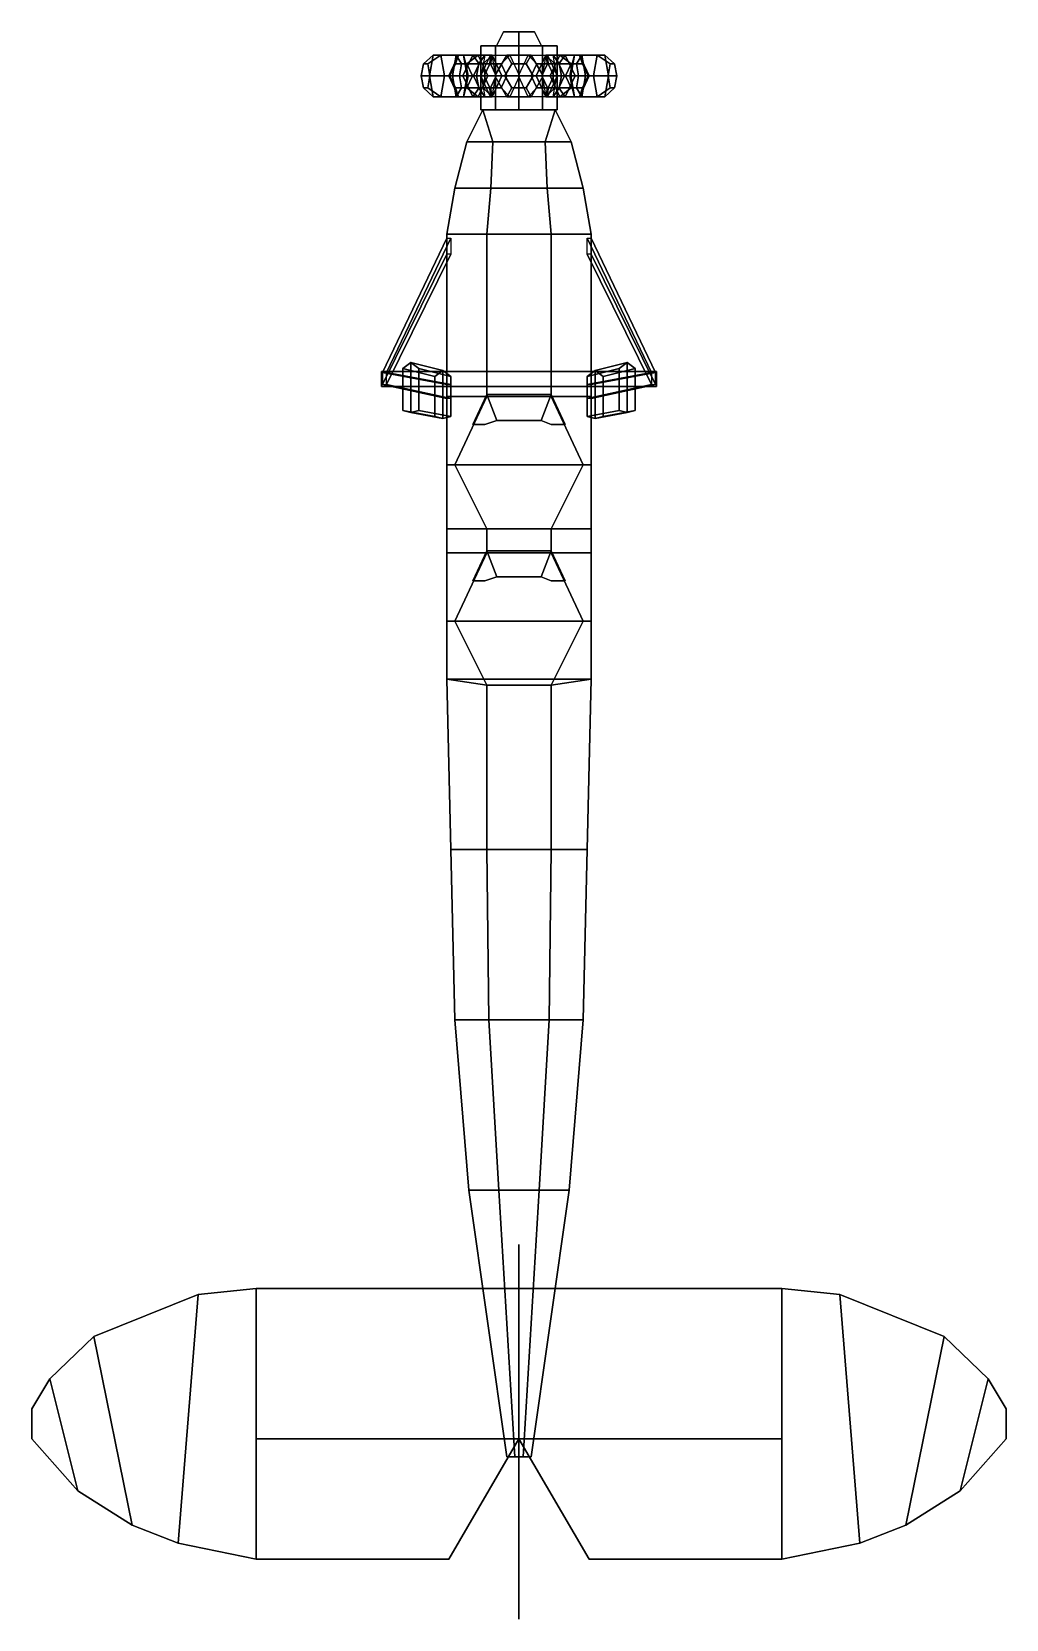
# Model space of a CAD drawing. Extents: x -2.43 to 2.43, y -4.16 to 3.76.
import ezdxf

# ---------------------------------------------------------------- set-up
doc = ezdxf.new("R2010")
doc.units = 0
doc.layers.get('0').update_dxf_attribs({"linetype": 'CONTINUOUS'})
doc.layers.add('ENGINE', color=3, linetype='CONTINUOUS')
doc.layers.add('UPPER_HULL', color=4, linetype='CONTINUOUS')

msp = doc.modelspace()

# ---------------------------------------------------------------- linework, layer by layer
for points in [[(-0.26, 3.21, -0.41), (-0.18, 3.37, -0.24), (0.18, 3.37, -0.24), (0.26, 3.21, -0.41)], [(-0.26, 3.21, 0.26), (-0.18, 3.37, 0.23), (-0.18, 3.37, -0.24), (-0.26, 3.21, -0.41)], [(0.18, 3.37, 0.23), (-0.18, 3.37, 0.23), (-0.13, 3.21, 0.37), (0.13, 3.21, 0.37)], [(0.18, 3.37, -0.24), (-0.18, 3.37, -0.24), (-0.18, 3.37, 0.23), (0.18, 3.37, 0.23)], [(0.18, 3.37, 0.23), (-0.18, 3.37, 0.23), (-0.13, 3.21, 0.37), (0.13, 3.21, 0.37)], [(0.26, 3.21, -0.41), (0.18, 3.37, -0.24), (0.18, 3.37, 0.23), (0.26, 3.21, 0.26)], [(-0.32, 2.98, -0.51), (-0.26, 3.21, -0.41), (0.26, 3.21, -0.41), (0.32, 2.98, -0.51)], [(-0.32, 2.98, 0.26), (-0.26, 3.21, 0.26), (-0.26, 3.21, -0.41), (-0.32, 2.98, -0.51)], [(0.32, 2.98, -0.51), (0.26, 3.21, -0.41), (0.26, 3.21, 0.26), (0.32, 2.98, 0.26)], [(-0.36, 2.75, -0.59), (-0.32, 2.98, -0.51), (0.32, 2.98, -0.51), (0.36, 2.75, -0.59)], [(-0.36, 2.75, 0.26), (-0.32, 2.98, 0.26), (-0.32, 2.98, -0.51), (-0.36, 2.75, -0.59)], [(0.36, 2.75, -0.59), (0.32, 2.98, -0.51), (0.32, 2.98, 0.26), (0.36, 2.75, 0.26)], [(-0.68, 2.06, -1.3), (-0.68, 2, -1.3), (-0.36, 2.65, -0.59), (-0.36, 2.73, -0.59)], [(-0.34, 2.73, -0.59), (-0.66, 2.06, -1.3), (-0.68, 2.06, -1.3), (-0.36, 2.73, -0.59)], [(-0.34, 2.65, -0.59), (-0.66, 2, -1.3), (-0.66, 2.06, -1.3), (-0.34, 2.73, -0.59)], [(-0.36, 0.53, -0.59), (-0.36, 2.75, -0.59), (0.36, 2.75, -0.59), (0.36, 0.53, -0.59)], [(-0.36, 0.53, 0.26), (-0.36, 2.75, 0.26), (-0.36, 2.75, -0.59), (-0.36, 0.53, -0.59)], [(0.36, 2.73, -0.59), (0.68, 2.06, -1.3), (0.66, 2.06, -1.3), (0.34, 2.73, -0.59)], [(0.66, 2.06, -1.3), (0.66, 2, -1.3), (0.34, 2.65, -0.59), (0.34, 2.73, -0.59)], [(0.36, 0.53, -0.59), (0.36, 2.75, -0.59), (0.36, 2.75, 0.26), (0.36, 0.53, 0.26)], [(0.36, 2.65, -0.59), (0.68, 2, -1.3), (0.68, 2.06, -1.3), (0.36, 2.73, -0.59)], [(-0.36, 2.65, -0.59), (-0.68, 2, -1.3), (-0.66, 2, -1.3), (-0.34, 2.65, -0.59)], [(0.34, 2.65, -0.59), (0.66, 2, -1.3), (0.68, 2, -1.3), (0.36, 2.65, -0.59)], [(0.685, 1.99, -1.3), (0.685, 2.065, -1.2567), (-0.685, 2.065, -1.2567), (-0.685, 1.99, -1.3)], [(0.685, 2.065, -1.2567), (0.685, 2.065, -1.3433), (-0.685, 2.065, -1.3433), (-0.685, 2.065, -1.2567)], [(0.685, 2.065, -1.3433), (0.685, 1.99, -1.3), (-0.685, 1.99, -1.3), (-0.685, 2.065, -1.3433)], [(-0.68, 2.06, -1.3), (-0.68, 2, -1.3), (-0.36, 1.93, -0.59), (-0.36, 2, -0.59)], [(-0.34, 2, -0.59), (-0.66, 2.06, -1.3), (-0.68, 2.06, -1.3), (-0.36, 2, -0.59)], [(-0.34, 1.93, -0.59), (-0.66, 2, -1.3), (-0.66, 2.06, -1.3), (-0.34, 2, -0.59)], [(-0.54, 2.11, -1.02), (-0.54, 1.86, -1.02), (-0.58, 1.87, -1.01), (-0.58, 2.08, -1.01)], [(-0.38, 2.07, -0.65), (-0.54, 2.11, -1.02), (-0.58, 2.08, -1.01), (-0.42, 2.04, -0.64)], [(-0.58, 2.08, -1.01), (-0.58, 1.87, -1.01), (-0.42, 1.84, -0.64), (-0.42, 2.04, -0.64)], [(-0.5, 2.08, -1.03), (-0.5, 1.87, -1.03), (-0.54, 1.86, -1.02), (-0.54, 2.11, -1.02)], [(-0.34, 2.04, -0.66), (-0.5, 2.08, -1.03), (-0.54, 2.11, -1.02), (-0.38, 2.07, -0.65)], [(-0.34, 1.84, -0.66), (-0.5, 1.87, -1.03), (-0.5, 2.08, -1.03), (-0.34, 2.04, -0.66)], [(-0.42, 2.04, -0.64), (-0.42, 1.84, -0.64), (-0.38, 1.83, -0.65), (-0.38, 2.07, -0.65)], [(-0.38, 2.07, -0.65), (-0.38, 1.83, -0.65), (-0.34, 1.84, -0.66), (-0.34, 2.04, -0.66)], [(0.38, 2.07, -0.65), (0.54, 2.11, -1.02), (0.5, 2.08, -1.03), (0.34, 2.04, -0.66)], [(0.5, 2.08, -1.03), (0.5, 1.87, -1.03), (0.34, 1.84, -0.66), (0.34, 2.04, -0.66)], [(0.34, 2.04, -0.66), (0.34, 1.84, -0.66), (0.38, 1.83, -0.65), (0.38, 2.07, -0.65)], [(0.66, 2.06, -1.3), (0.66, 2, -1.3), (0.34, 1.93, -0.59), (0.34, 2, -0.59)], [(0.36, 2, -0.59), (0.68, 2.06, -1.3), (0.66, 2.06, -1.3), (0.34, 2, -0.59)], [(0.36, 1.93, -0.59), (0.68, 2, -1.3), (0.68, 2.06, -1.3), (0.36, 2, -0.59)], [(0.42, 2.04, -0.64), (0.58, 2.08, -1.01), (0.54, 2.11, -1.02), (0.38, 2.07, -0.65)], [(0.38, 2.07, -0.65), (0.38, 1.83, -0.65), (0.42, 1.84, -0.64), (0.42, 2.04, -0.64)], [(0.42, 1.84, -0.64), (0.58, 1.87, -1.01), (0.58, 2.08, -1.01), (0.42, 2.04, -0.64)], [(0.54, 2.11, -1.02), (0.54, 1.86, -1.02), (0.5, 1.87, -1.03), (0.5, 2.08, -1.03)], [(0.58, 2.08, -1.01), (0.58, 1.87, -1.01), (0.54, 1.86, -1.02), (0.54, 2.11, -1.02)], [(-0.36, 1.93, -0.59), (-0.68, 2, -1.3), (-0.66, 2, -1.3), (-0.34, 1.93, -0.59)], [(0.34, 1.93, -0.59), (0.66, 2, -1.3), (0.68, 2, -1.3), (0.36, 1.93, -0.59)], [(-0.11, 1.82, 0.78), (-0.17, 1.8, 0.78), (-0.23, 1.8, 0.45), (-0.16, 1.95, 0.57)], [(-0.16, 1.95, 0.57), (-0.23, 1.8, 0.45), (-0.17, 1.8, 0.78), (-0.11, 1.82, 0.78)], [(0.11, 1.82, 0.78), (-0.11, 1.82, 0.78), (-0.16, 1.95, 0.57), (0.16, 1.95, 0.57)], [(0.16, 1.95, 0.57), (-0.16, 1.95, 0.57), (-0.11, 1.82, 0.78), (0.11, 1.82, 0.78)], [(0.16, 1.8, 0.78), (0.11, 1.82, 0.78), (0.16, 1.95, 0.57), (0.23, 1.8, 0.45)], [(0.23, 1.8, 0.45), (0.16, 1.95, 0.57), (0.11, 1.82, 0.78), (0.16, 1.8, 0.78)], [(-0.42, 1.84, -0.64), (-0.58, 1.87, -1.01), (-0.54, 1.86, -1.02), (-0.38, 1.83, -0.65)], [(-0.38, 1.83, -0.65), (-0.54, 1.86, -1.02), (-0.5, 1.87, -1.03), (-0.34, 1.84, -0.66)], [(0.34, 1.84, -0.66), (0.5, 1.87, -1.03), (0.54, 1.86, -1.02), (0.38, 1.83, -0.65)], [(0.38, 1.83, -0.65), (0.54, 1.86, -1.02), (0.58, 1.87, -1.01), (0.42, 1.84, -0.64)], [(-0.16, 1.17, 0.57), (-0.23, 1.02, 0.45), (-0.17, 1.02, 0.78), (-0.11, 1.04, 0.78)], [(-0.11, 1.04, 0.78), (-0.17, 1.02, 0.78), (-0.23, 1.02, 0.45), (-0.16, 1.17, 0.57)], [(0.11, 1.04, 0.78), (-0.11, 1.04, 0.78), (-0.16, 1.17, 0.57), (0.16, 1.17, 0.57)], [(0.16, 1.17, 0.57), (-0.16, 1.17, 0.57), (-0.11, 1.04, 0.78), (0.11, 1.04, 0.78)], [(0.23, 1.02, 0.45), (0.16, 1.17, 0.57), (0.11, 1.04, 0.78), (0.16, 1.02, 0.78)], [(0.16, 1.02, 0.78), (0.11, 1.04, 0.78), (0.16, 1.17, 0.57), (0.23, 1.02, 0.45)], [(-0.34, -0.32, -0.51), (-0.36, 0.53, -0.59), (0.36, 0.53, -0.59), (0.34, -0.32, -0.51)], [(-0.34, -0.32, 0.28), (-0.36, 0.53, 0.26), (-0.36, 0.53, -0.59), (-0.34, -0.32, -0.51)], [(0.34, -0.32, -0.51), (0.36, 0.53, -0.59), (0.36, 0.53, 0.26), (0.34, -0.32, 0.28)], [(-0.32, -1.17, -0.4), (-0.34, -0.32, -0.51), (0.34, -0.32, -0.51), (0.32, -1.17, -0.4)], [(-0.32, -1.17, 0.33), (-0.34, -0.32, 0.28), (-0.34, -0.32, -0.51), (-0.32, -1.17, -0.4)], [(0.32, -1.17, -0.4), (0.34, -0.32, -0.51), (0.34, -0.32, 0.28), (0.32, -1.17, 0.33)], [(-0.25, -2.02, -0.28), (-0.32, -1.17, -0.4), (0.32, -1.17, -0.4), (0.25, -2.02, -0.28)], [(-0.25, -2.02, 0.35), (-0.32, -1.17, 0.33), (-0.32, -1.17, -0.4), (-0.25, -2.02, -0.28)], [(0.25, -2.02, -0.28), (0.32, -1.17, -0.4), (0.32, -1.17, 0.33), (0.25, -2.02, 0.35)], [(-0.06, -3.35, -0.1), (-0.25, -2.02, -0.28), (0.25, -2.02, -0.28), (0.06, -3.35, -0.1)], [(-0.06, -3.35, 0.34), (-0.25, -2.02, 0.35), (-0.25, -2.02, -0.28), (-0.06, -3.35, -0.1)], [(0.06, -3.35, -0.1), (0.25, -2.02, -0.28), (0.25, -2.02, 0.35), (0.06, -3.35, 0.34)], [(0, -3.37, 0.34), (0, -2.29, 0.35), (0, -3, 1.13), (0, -3.37, 1.13)], [(0, -3.37, 1.13), (0, -3, 1.13), (0, -2.29, 0.35), (0, -3.37, 0.34)], [(-1.31, -2.51, 0.42), (-1.6, -2.54, 0.42), (-1.7, -3.78, 0.42), (-1.31, -3.86, 0.42)], [(-1.31, -3.86, 0.42), (-1.7, -3.78, 0.42), (-1.6, -2.54, 0.42), (-1.31, -2.51, 0.42)], [(-1.31, -2.51, 0.42), (-1.31, -3.26, 0.42), (0, -3.26, 0.42), (0, -2.51, 0.42)], [(0, -2.51, 0.42), (0, -3.26, 0.42), (-1.31, -3.26, 0.42), (-1.31, -2.51, 0.42)], [(1.31, -2.51, 0.42), (1.31, -3.26, 0.42), (0, -3.26, 0.42), (0, -2.51, 0.42)], [(0, -2.51, 0.42), (0, -3.26, 0.42), (1.31, -3.26, 0.42), (1.31, -2.51, 0.42)], [(1.31, -2.51, 0.42), (1.6, -2.54, 0.42), (1.7, -3.78, 0.42), (1.31, -3.86, 0.42)], [(1.31, -3.86, 0.42), (1.7, -3.78, 0.42), (1.6, -2.54, 0.42), (1.31, -2.51, 0.42)], [(-1.7, -3.78, 0.42), (-1.93, -3.69, 0.42), (-2.12, -2.75, 0.42), (-1.6, -2.54, 0.42)], [(-1.6, -2.54, 0.42), (-2.12, -2.75, 0.42), (-1.93, -3.69, 0.42), (-1.7, -3.78, 0.42)], [(0, -2.76, -0.18), (0, -2.59, -0.2), (0, -2.72, -0.4), (0, -2.75, -0.3)], [(0, -2.75, -0.3), (0, -2.72, -0.4), (0, -2.59, -0.2), (0, -2.76, -0.18)], [(1.7, -3.78, 0.42), (1.93, -3.69, 0.42), (2.12, -2.75, 0.42), (1.6, -2.54, 0.42)], [(1.6, -2.54, 0.42), (2.12, -2.75, 0.42), (1.93, -3.69, 0.42), (1.7, -3.78, 0.42)], [(-2.12, -2.75, 0.42), (-2.34, -2.96, 0.42), (-2.2, -3.52, 0.42), (-1.93, -3.69, 0.42)], [(-1.93, -3.69, 0.42), (-2.2, -3.52, 0.42), (-2.34, -2.96, 0.42), (-2.12, -2.75, 0.42)], [(0, -2.83, -0.36), (0, -2.81, -0.47), (0, -2.72, -0.4), (0, -2.75, -0.3)], [(0, -2.75, -0.3), (0, -2.72, -0.4), (0, -2.81, -0.47), (0, -2.83, -0.36)], [(2.12, -2.75, 0.42), (2.34, -2.96, 0.42), (2.2, -3.52, 0.42), (1.93, -3.69, 0.42)], [(1.93, -3.69, 0.42), (2.2, -3.52, 0.42), (2.34, -2.96, 0.42), (2.12, -2.75, 0.42)], [(0, -2.83, -0.36), (0, -2.81, -0.47), (0, -2.9, -0.47), (0, -2.92, -0.4)], [(0, -2.92, -0.4), (0, -2.9, -0.47), (0, -2.81, -0.47), (0, -2.83, -0.36)], [(-2.2, -3.52, 0.42), (-2.43, -3.26, 0.42), (-2.43, -3.11, 0.42), (-2.34, -2.96, 0.42)], [(-2.34, -2.96, 0.42), (-2.43, -3.11, 0.42), (-2.43, -3.26, 0.42), (-2.2, -3.52, 0.42)], [(0, -3.3, 1.8), (0, -3.1, 1.51), (0, -3, 1.13), (0, -3.3, 1.13)], [(0, -3.3, 1.13), (0, -3, 1.13), (0, -3.1, 1.51), (0, -3.3, 1.8)], [(2.2, -3.52, 0.42), (2.43, -3.26, 0.42), (2.43, -3.11, 0.42), (2.34, -2.96, 0.42)], [(2.34, -2.96, 0.42), (2.43, -3.11, 0.42), (2.43, -3.26, 0.42), (2.2, -3.52, 0.42)], [(-1.31, -3.26, 0.42), (-1.31, -3.86, 0.42), (-0.35, -3.86, 0.42), (0, -3.26, 0.42)], [(0, -3.26, 0.42), (-0.35, -3.86, 0.42), (-1.31, -3.86, 0.42), (-1.31, -3.26, 0.42)], [(1.31, -3.26, 0.42), (1.31, -3.86, 0.42), (0.35, -3.86, 0.42), (0, -3.26, 0.42)], [(0, -3.26, 0.42), (0.35, -3.86, 0.42), (1.31, -3.86, 0.42), (1.31, -3.26, 0.42)], [(0, -3.37, 1.13), (0, -3.3, 1.13), (0, -3.3, 1.8), (0, -3.37, 1.86)], [(0, -3.37, 1.86), (0, -3.3, 1.8), (0, -3.3, 1.13), (0, -3.37, 1.13)], [(0.06, -3.35, 0.34), (-0.06, -3.35, 0.34), (-0.06, -3.35, -0.1), (0.06, -3.35, -0.1)], [(0, -3.51, 1.89), (0, -3.37, 1.86), (0, -3.37, -0.09), (0, -3.51, -0.07)], [(0, -3.51, -0.07), (0, -3.37, -0.09), (0, -3.37, 1.86), (0, -3.51, 1.89)], [(0, -3.68, -0.01), (0, -3.51, -0.07), (0, -3.51, 1.89), (0, -3.68, 1.87)], [(0, -3.68, 1.87), (0, -3.51, 1.89), (0, -3.51, -0.07), (0, -3.68, -0.01)], [(0, -3.85, 1.78), (0, -3.68, 1.87), (0, -3.68, -0.01), (0, -3.85, 0.1)], [(0, -3.85, 0.1), (0, -3.68, -0.01), (0, -3.68, 1.87), (0, -3.85, 1.78)], [(0, -4.02, 0.35), (0, -3.85, 0.1), (0, -3.85, 1.78), (0, -4.02, 1.59)], [(0, -4.02, 1.59), (0, -3.85, 1.78), (0, -3.85, 0.1), (0, -4.02, 0.35)], [(0, -4.12, 1.36), (0, -4.02, 1.59), (0, -4.02, 1.04), (0, -4.16, 1.04)], [(0, -4.16, 1.04), (0, -4.02, 1.04), (0, -4.02, 1.59), (0, -4.12, 1.36)], [(0, -4.16, 1.04), (0, -4.02, 1.04), (0, -4.02, 0.35), (0, -4.11, 0.62)], [(0, -4.11, 0.62), (0, -4.02, 0.35), (0, -4.02, 1.04), (0, -4.16, 1.04)]]:
    msp.add_3dface(points)
at = {"color": 1}
for points in [[(-0.13, 3.21, 0.37), (-0.18, 3.37, 0.23), (-0.18, 3.37, 0.23), (-0.26, 3.21, 0.26)], [(0.26, 3.21, 0.26), (0.18, 3.37, 0.23), (0.18, 3.37, 0.23), (0.13, 3.21, 0.37)], [(-0.14, 2.98, 0.49), (-0.13, 3.21, 0.37), (-0.26, 3.21, 0.26), (-0.32, 2.98, 0.26)], [(0.13, 3.21, 0.37), (-0.13, 3.21, 0.37), (-0.14, 2.98, 0.49), (0.14, 2.98, 0.49)], [(0.13, 3.21, 0.37), (-0.13, 3.21, 0.37), (-0.14, 2.98, 0.49), (0.14, 2.98, 0.49)], [(0.32, 2.98, 0.26), (0.26, 3.21, 0.26), (0.13, 3.21, 0.37), (0.14, 2.98, 0.49)], [(-0.16, 2.75, 0.53), (-0.14, 2.98, 0.49), (-0.32, 2.98, 0.26), (-0.36, 2.75, 0.26)], [(0.14, 2.98, 0.49), (-0.14, 2.98, 0.49), (-0.16, 2.75, 0.53), (0.16, 2.75, 0.53)], [(0.14, 2.98, 0.49), (-0.14, 2.98, 0.49), (-0.16, 2.75, 0.53), (0.16, 2.75, 0.53)], [(0.36, 2.75, 0.26), (0.32, 2.98, 0.26), (0.14, 2.98, 0.49), (0.16, 2.75, 0.53)]]:
    msp.add_3dface(points, dxfattribs=at)
at = {"layer": 'ENGINE'}
for points in [[(0, 3.69, -0.13), (-0.1126, 3.69, -0.065), (-0.0779, 3.76, -0.045), (0, 3.76, -0.09)], [(-0.1126, 3.69, -0.065), (-0.1126, 3.69, 0.065), (-0.0779, 3.76, 0.045), (-0.0779, 3.76, -0.045)], [(-0.1126, 3.69, 0.065), (0, 3.69, 0.13), (0, 3.76, 0.09), (-0.0779, 3.76, 0.045)], [(-0.0779, 3.76, 0.045), (0, 3.76, 0.09), (0.0779, 3.76, 0.045), (-0.0779, 3.76, -0.045)], [(-0.0779, 3.76, -0.045), (0.0779, 3.76, 0.045), (0.0779, 3.76, -0.045), (0, 3.76, -0.09)], [(0.1126, 3.69, -0.065), (0, 3.69, -0.13), (0, 3.76, -0.09), (0.0779, 3.76, -0.045)], [(0, 3.69, 0.13), (0.1126, 3.69, 0.065), (0.0779, 3.76, 0.045), (0, 3.76, 0.09)], [(0.1126, 3.69, 0.065), (0.1126, 3.69, -0.065), (0.0779, 3.76, -0.045), (0.0779, 3.76, 0.045)], [(-0.4275, 3.6439, 0.0758), (-0.446, 3.54, 0.0188), (-0.4876, 3.54, 0.0848), (-0.4768, 3.6006, 0.1181)], [(-0.3904, 3.6439, 0.1899), (-0.4275, 3.6439, 0.0758), (-0.4768, 3.6006, 0.1181), (-0.4552, 3.6006, 0.1847)], [(-0.3719, 3.54, 0.247), (-0.3904, 3.6439, 0.1899), (-0.4552, 3.6006, 0.1847), (-0.4444, 3.54, 0.218)], [(-0.3134, 3.6439, 0.0387), (-0.3319, 3.54, -0.0183), (-0.446, 3.54, 0.0188), (-0.4275, 3.6439, 0.0758)], [(-0.2763, 3.6439, 0.1529), (-0.3134, 3.6439, 0.0387), (-0.4275, 3.6439, 0.0758), (-0.3904, 3.6439, 0.1899)], [(-0.2577, 3.54, 0.2099), (-0.2763, 3.6439, 0.1529), (-0.3904, 3.6439, 0.1899), (-0.3719, 3.54, 0.247)], [(-0.3498, 3.54, -0.2773), (-0.3013, 3.6439, -0.3126), (-0.3163, 3.6006, -0.3758), (-0.3446, 3.54, -0.3553)], [(-0.2793, 3.54, -0.1803), (-0.2308, 3.6439, -0.2155), (-0.3013, 3.6439, -0.3126), (-0.3498, 3.54, -0.2773)], [(-0.3319, 3.54, -0.0183), (-0.3134, 3.6439, 0.0387), (-0.2866, 3.6006, 0.0563), (-0.2974, 3.54, 0.023)], [(-0.3013, 3.6439, -0.3126), (-0.2042, 3.6439, -0.3831), (-0.2597, 3.6006, -0.417), (-0.3163, 3.6006, -0.3758)], [(-0.3134, 3.6439, 0.0387), (-0.2763, 3.6439, 0.1529), (-0.265, 3.6006, 0.1229), (-0.2866, 3.6006, 0.0563)], [(-0.2308, 3.6439, -0.2155), (-0.1337, 3.6439, -0.2861), (-0.2042, 3.6439, -0.3831), (-0.3013, 3.6439, -0.3126)], [(-0.2308, 3.6439, -0.2155), (-0.2793, 3.54, -0.1803), (-0.2271, 3.54, -0.1935), (-0.1988, 3.6006, -0.214)], [(-0.2763, 3.6439, 0.1529), (-0.2577, 3.54, 0.2099), (-0.2542, 3.54, 0.1562), (-0.265, 3.6006, 0.1229)], [(-0.2042, 3.6439, -0.3831), (-0.1557, 3.54, -0.4184), (-0.2314, 3.54, -0.4376), (-0.2597, 3.6006, -0.417)], [(-0.1337, 3.6439, -0.2861), (-0.2308, 3.6439, -0.2155), (-0.1988, 3.6006, -0.214), (-0.1421, 3.6006, -0.2552)], [(-0.1707, 3.6439, -0.0076), (-0.1893, 3.54, -0.0647), (-0.2118, 3.54, -0.0048), (-0.201, 3.6006, 0.0285)], [(-0.1337, 3.6439, -0.2861), (-0.0851, 3.54, -0.3213), (-0.1557, 3.54, -0.4184), (-0.2042, 3.6439, -0.3831)], [(-0.1336, 3.6439, 0.1065), (-0.1707, 3.6439, -0.0076), (-0.201, 3.6006, 0.0285), (-0.1794, 3.6006, 0.0951)], [(-0.1911, 3.54, -0.0589), (-0.1426, 3.6439, -0.0942), (-0.1459, 3.6006, -0.1412), (-0.1742, 3.54, -0.1207)], [(-0.1176, 3.69, 0.1618), (-0.1902, 3.69, -0.0618), (-0.1902, 3.37, -0.0618), (-0.1176, 3.37, 0.1618)], [(-0.1902, 3.69, -0.0618), (0, 3.69, -0.2), (0, 3.37, -0.2), (-0.1902, 3.37, -0.0618)], [(0.1176, 3.69, 0.1618), (-0.1176, 3.69, 0.1618), (-0.1902, 3.69, -0.0618), (0.1902, 3.69, -0.0618)], [(0.1902, 3.69, -0.0618), (-0.1902, 3.69, -0.0618), (0, 3.69, -0.2)], [(-0.1151, 3.54, 0.1636), (-0.1336, 3.6439, 0.1065), (-0.1794, 3.6006, 0.0951), (-0.1686, 3.54, 0.1284)], [(-0.1426, 3.6439, -0.0942), (-0.0455, 3.6439, -0.1647), (-0.0892, 3.6006, -0.1824), (-0.1459, 3.6006, -0.1412)], [(-0.0851, 3.54, -0.3213), (-0.1337, 3.6439, -0.2861), (-0.1421, 3.6006, -0.2552), (-0.1138, 3.54, -0.2758)], [(-0.06, 3.6439, 0.16), (-0.12, 3.54, 0.16), (-0.07, 3.54, 0.2), (-0.035, 3.6006, 0.2)], [(-0.12, 3.54, 0.31), (-0.06, 3.6439, 0.31), (-0.035, 3.6006, 0.29), (-0.07, 3.54, 0.29)], [(-0.06, 3.6439, 0.31), (-0.12, 3.54, 0.31), (-0.12, 3.54, 0.43), (-0.06, 3.6439, 0.43)], [(-0.06, 3.6439, 0.43), (-0.12, 3.54, 0.43), (-0.07, 3.54, 0.49), (-0.035, 3.6006, 0.49)], [(0.1176, 3.69, 0.1618), (-0.1176, 3.69, 0.1618), (-0.1176, 3.37, 0.1618), (0.1176, 3.37, 0.1618)], [(-0.0455, 3.6439, -0.1647), (0.003, 3.54, -0.2), (-0.0609, 3.54, -0.2029), (-0.0892, 3.6006, -0.1824)], [(0.06, 3.6439, 0.16), (-0.06, 3.6439, 0.16), (-0.035, 3.6006, 0.2), (0.035, 3.6006, 0.2)], [(-0.06, 3.6439, 0.31), (0.06, 3.6439, 0.31), (0.035, 3.6006, 0.29), (-0.035, 3.6006, 0.29)], [(0.06, 3.6439, 0.31), (-0.06, 3.6439, 0.31), (-0.06, 3.6439, 0.43), (0.06, 3.6439, 0.43)], [(0.06, 3.6439, 0.43), (-0.06, 3.6439, 0.43), (-0.035, 3.6006, 0.49), (0.035, 3.6006, 0.49)], [(-0.003, 3.54, -0.2), (0.0455, 3.6439, -0.1647), (0.0892, 3.6006, -0.1824), (0.0609, 3.54, -0.2029)], [(0, 3.69, -0.2), (0.1902, 3.69, -0.0618), (0.1902, 3.37, -0.0618), (0, 3.37, -0.2)], [(0.12, 3.54, 0.16), (0.06, 3.6439, 0.16), (0.035, 3.6006, 0.2), (0.07, 3.54, 0.2)], [(0.06, 3.6439, 0.31), (0.12, 3.54, 0.31), (0.07, 3.54, 0.29), (0.035, 3.6006, 0.29)], [(0.12, 3.54, 0.43), (0.06, 3.6439, 0.43), (0.035, 3.6006, 0.49), (0.07, 3.54, 0.49)], [(0.0455, 3.6439, -0.1647), (0.1426, 3.6439, -0.0942), (0.1459, 3.6006, -0.1412), (0.0892, 3.6006, -0.1824)], [(0.12, 3.54, 0.31), (0.06, 3.6439, 0.31), (0.06, 3.6439, 0.43), (0.12, 3.54, 0.43)], [(0.0851, 3.54, -0.3213), (0.1337, 3.6439, -0.2861), (0.2042, 3.6439, -0.3831), (0.1557, 3.54, -0.4184)], [(0.1337, 3.6439, -0.2861), (0.0851, 3.54, -0.3213), (0.1138, 3.54, -0.2758), (0.1421, 3.6006, -0.2552)], [(0.1336, 3.6439, 0.1065), (0.1151, 3.54, 0.1636), (0.1686, 3.54, 0.1284), (0.1794, 3.6006, 0.0951)], [(0.1902, 3.69, -0.0618), (0.1176, 3.69, 0.1618), (0.1176, 3.37, 0.1618), (0.1902, 3.37, -0.0618)], [(0.1707, 3.6439, -0.0076), (0.1336, 3.6439, 0.1065), (0.1794, 3.6006, 0.0951), (0.201, 3.6006, 0.0285)], [(0.1337, 3.6439, -0.2861), (0.2308, 3.6439, -0.2155), (0.3013, 3.6439, -0.3126), (0.2042, 3.6439, -0.3831)], [(0.2308, 3.6439, -0.2155), (0.1337, 3.6439, -0.2861), (0.1421, 3.6006, -0.2552), (0.1988, 3.6006, -0.214)], [(0.1426, 3.6439, -0.0942), (0.1911, 3.54, -0.0589), (0.1742, 3.54, -0.1207), (0.1459, 3.6006, -0.1412)], [(0.1557, 3.54, -0.4184), (0.2042, 3.6439, -0.3831), (0.2597, 3.6006, -0.417), (0.2314, 3.54, -0.4376)], [(0.1893, 3.54, -0.0647), (0.1707, 3.6439, -0.0076), (0.201, 3.6006, 0.0285), (0.2118, 3.54, -0.0048)], [(0.2793, 3.54, -0.1803), (0.2308, 3.6439, -0.2155), (0.1988, 3.6006, -0.214), (0.2271, 3.54, -0.1935)], [(0.2042, 3.6439, -0.3831), (0.3013, 3.6439, -0.3126), (0.3163, 3.6006, -0.3758), (0.2597, 3.6006, -0.417)], [(0.2308, 3.6439, -0.2155), (0.2793, 3.54, -0.1803), (0.3498, 3.54, -0.2773), (0.3013, 3.6439, -0.3126)], [(0.2577, 3.54, 0.2099), (0.2763, 3.6439, 0.1529), (0.265, 3.6006, 0.1229), (0.2542, 3.54, 0.1562)], [(0.2763, 3.6439, 0.1529), (0.2577, 3.54, 0.2099), (0.3719, 3.54, 0.247), (0.3904, 3.6439, 0.1899)], [(0.2763, 3.6439, 0.1529), (0.3134, 3.6439, 0.0387), (0.2866, 3.6006, 0.0563), (0.265, 3.6006, 0.1229)], [(0.3134, 3.6439, 0.0387), (0.2763, 3.6439, 0.1529), (0.3904, 3.6439, 0.1899), (0.4275, 3.6439, 0.0758)], [(0.3134, 3.6439, 0.0387), (0.3319, 3.54, -0.0183), (0.2974, 3.54, 0.023), (0.2866, 3.6006, 0.0563)], [(0.3013, 3.6439, -0.3126), (0.3498, 3.54, -0.2773), (0.3446, 3.54, -0.3553), (0.3163, 3.6006, -0.3758)], [(0.3319, 3.54, -0.0183), (0.3134, 3.6439, 0.0387), (0.4275, 3.6439, 0.0758), (0.446, 3.54, 0.0188)], [(0.3904, 3.6439, 0.1899), (0.3719, 3.54, 0.247), (0.4444, 3.54, 0.218), (0.4552, 3.6006, 0.1847)], [(0.4275, 3.6439, 0.0758), (0.3904, 3.6439, 0.1899), (0.4552, 3.6006, 0.1847), (0.4768, 3.6006, 0.1181)], [(0.446, 3.54, 0.0188), (0.4275, 3.6439, 0.0758), (0.4768, 3.6006, 0.1181), (0.4876, 3.54, 0.0848)], [(-0.4552, 3.6006, 0.1847), (-0.4768, 3.6006, 0.1181), (-0.4876, 3.54, 0.0848), (-0.4444, 3.54, 0.218)], [(-0.3163, 3.6006, -0.3758), (-0.2597, 3.6006, -0.417), (-0.2314, 3.54, -0.4376), (-0.3446, 3.54, -0.3553)], [(-0.201, 3.6006, 0.0285), (-0.2118, 3.54, -0.0048), (-0.2974, 3.54, 0.023), (-0.2866, 3.6006, 0.0563)], [(-0.1794, 3.6006, 0.0951), (-0.201, 3.6006, 0.0285), (-0.2866, 3.6006, 0.0563), (-0.265, 3.6006, 0.1229)], [(-0.1686, 3.54, 0.1284), (-0.1794, 3.6006, 0.0951), (-0.265, 3.6006, 0.1229), (-0.2542, 3.54, 0.1562)], [(-0.1742, 3.54, -0.1207), (-0.1459, 3.6006, -0.1412), (-0.1988, 3.6006, -0.214), (-0.2271, 3.54, -0.1935)], [(-0.1459, 3.6006, -0.1412), (-0.0892, 3.6006, -0.1824), (-0.1421, 3.6006, -0.2552), (-0.1988, 3.6006, -0.214)], [(-0.0892, 3.6006, -0.1824), (-0.0609, 3.54, -0.2029), (-0.1138, 3.54, -0.2758), (-0.1421, 3.6006, -0.2552)], [(-0.035, 3.6006, 0.2), (-0.07, 3.54, 0.2), (-0.07, 3.54, 0.29), (-0.035, 3.6006, 0.29)], [(0.035, 3.6006, 0.49), (-0.035, 3.6006, 0.49), (-0.07, 3.54, 0.49), (0.07, 3.54, 0.49)], [(0.035, 3.6006, 0.2), (-0.035, 3.6006, 0.2), (-0.035, 3.6006, 0.29), (0.035, 3.6006, 0.29)], [(0.07, 3.54, 0.2), (0.035, 3.6006, 0.2), (0.035, 3.6006, 0.29), (0.07, 3.54, 0.29)], [(0.0609, 3.54, -0.2029), (0.0892, 3.6006, -0.1824), (0.1421, 3.6006, -0.2552), (0.1138, 3.54, -0.2758)], [(0.0892, 3.6006, -0.1824), (0.1459, 3.6006, -0.1412), (0.1988, 3.6006, -0.214), (0.1421, 3.6006, -0.2552)], [(0.1459, 3.6006, -0.1412), (0.1742, 3.54, -0.1207), (0.2271, 3.54, -0.1935), (0.1988, 3.6006, -0.214)], [(0.1794, 3.6006, 0.0951), (0.1686, 3.54, 0.1284), (0.2542, 3.54, 0.1562), (0.265, 3.6006, 0.1229)], [(0.201, 3.6006, 0.0285), (0.1794, 3.6006, 0.0951), (0.265, 3.6006, 0.1229), (0.2866, 3.6006, 0.0563)], [(0.2118, 3.54, -0.0048), (0.201, 3.6006, 0.0285), (0.2866, 3.6006, 0.0563), (0.2974, 3.54, 0.023)], [(0.2597, 3.6006, -0.417), (0.3163, 3.6006, -0.3758), (0.3446, 3.54, -0.3553), (0.2314, 3.54, -0.4376)], [(0.4768, 3.6006, 0.1181), (0.4552, 3.6006, 0.1847), (0.4444, 3.54, 0.218), (0.4876, 3.54, 0.0848)], [(-0.446, 3.54, 0.0188), (-0.4275, 3.4361, 0.0758), (-0.4768, 3.4794, 0.1181), (-0.4876, 3.54, 0.0848)], [(-0.4444, 3.54, 0.218), (-0.4876, 3.54, 0.0848), (-0.4768, 3.4794, 0.1181), (-0.4552, 3.4794, 0.1847)], [(-0.3904, 3.4361, 0.1899), (-0.3719, 3.54, 0.247), (-0.4444, 3.54, 0.218), (-0.4552, 3.4794, 0.1847)], [(-0.3319, 3.54, -0.0183), (-0.3134, 3.4361, 0.0387), (-0.4275, 3.4361, 0.0758), (-0.446, 3.54, 0.0188)], [(-0.2763, 3.4361, 0.1529), (-0.2577, 3.54, 0.2099), (-0.3719, 3.54, 0.247), (-0.3904, 3.4361, 0.1899)], [(-0.3013, 3.4361, -0.3126), (-0.3498, 3.54, -0.2773), (-0.3446, 3.54, -0.3553), (-0.3163, 3.4794, -0.3758)], [(-0.2308, 3.4361, -0.2155), (-0.2793, 3.54, -0.1803), (-0.3498, 3.54, -0.2773), (-0.3013, 3.4361, -0.3126)], [(-0.3446, 3.54, -0.3553), (-0.2314, 3.54, -0.4376), (-0.2597, 3.4794, -0.417), (-0.3163, 3.4794, -0.3758)], [(-0.3134, 3.4361, 0.0387), (-0.3319, 3.54, -0.0183), (-0.2974, 3.54, 0.023), (-0.2866, 3.4794, 0.0563)], [(-0.2118, 3.54, -0.0048), (-0.201, 3.4794, 0.0285), (-0.2866, 3.4794, 0.0563), (-0.2974, 3.54, 0.023)], [(-0.2793, 3.54, -0.1803), (-0.2308, 3.4361, -0.2155), (-0.1988, 3.4794, -0.214), (-0.2271, 3.54, -0.1935)], [(-0.2577, 3.54, 0.2099), (-0.2763, 3.4361, 0.1529), (-0.265, 3.4794, 0.1229), (-0.2542, 3.54, 0.1562)], [(-0.1794, 3.4794, 0.0951), (-0.1686, 3.54, 0.1284), (-0.2542, 3.54, 0.1562), (-0.265, 3.4794, 0.1229)], [(-0.1557, 3.54, -0.4184), (-0.2042, 3.4361, -0.3831), (-0.2597, 3.4794, -0.417), (-0.2314, 3.54, -0.4376)], [(-0.1459, 3.4794, -0.1412), (-0.1742, 3.54, -0.1207), (-0.2271, 3.54, -0.1935), (-0.1988, 3.4794, -0.214)], [(-0.1893, 3.54, -0.0647), (-0.1707, 3.4361, -0.0076), (-0.201, 3.4794, 0.0285), (-0.2118, 3.54, -0.0048)], [(-0.0851, 3.54, -0.3213), (-0.1337, 3.4361, -0.2861), (-0.2042, 3.4361, -0.3831), (-0.1557, 3.54, -0.4184)], [(-0.1426, 3.4361, -0.0942), (-0.1911, 3.54, -0.0589), (-0.1742, 3.54, -0.1207), (-0.1459, 3.4794, -0.1412)], [(-0.1336, 3.4361, 0.1065), (-0.1151, 3.54, 0.1636), (-0.1686, 3.54, 0.1284), (-0.1794, 3.4794, 0.0951)], [(-0.1337, 3.4361, -0.2861), (-0.0851, 3.54, -0.3213), (-0.1138, 3.54, -0.2758), (-0.1421, 3.4794, -0.2552)], [(-0.0609, 3.54, -0.2029), (-0.0892, 3.4794, -0.1824), (-0.1421, 3.4794, -0.2552), (-0.1138, 3.54, -0.2758)], [(-0.12, 3.54, 0.16), (-0.06, 3.4361, 0.16), (-0.035, 3.4794, 0.2), (-0.07, 3.54, 0.2)], [(-0.06, 3.4361, 0.31), (-0.12, 3.54, 0.31), (-0.07, 3.54, 0.29), (-0.035, 3.4794, 0.29)], [(-0.12, 3.54, 0.31), (-0.06, 3.4361, 0.31), (-0.06, 3.4361, 0.43), (-0.12, 3.54, 0.43)], [(-0.12, 3.54, 0.43), (-0.06, 3.4361, 0.43), (-0.035, 3.4794, 0.49), (-0.07, 3.54, 0.49)], [(0.003, 3.54, -0.2), (-0.0455, 3.4361, -0.1647), (-0.0892, 3.4794, -0.1824), (-0.0609, 3.54, -0.2029)], [(-0.07, 3.54, 0.2), (-0.035, 3.4794, 0.2), (-0.035, 3.4794, 0.29), (-0.07, 3.54, 0.29)], [(0.07, 3.54, 0.49), (-0.07, 3.54, 0.49), (-0.035, 3.4794, 0.49), (0.035, 3.4794, 0.49)], [(0.0455, 3.4361, -0.1647), (-0.003, 3.54, -0.2), (0.0609, 3.54, -0.2029), (0.0892, 3.4794, -0.1824)], [(0.06, 3.4361, 0.16), (0.12, 3.54, 0.16), (0.07, 3.54, 0.2), (0.035, 3.4794, 0.2)], [(0.035, 3.4794, 0.2), (0.07, 3.54, 0.2), (0.07, 3.54, 0.29), (0.035, 3.4794, 0.29)], [(0.12, 3.54, 0.31), (0.06, 3.4361, 0.31), (0.035, 3.4794, 0.29), (0.07, 3.54, 0.29)], [(0.06, 3.4361, 0.43), (0.12, 3.54, 0.43), (0.07, 3.54, 0.49), (0.035, 3.4794, 0.49)], [(0.06, 3.4361, 0.31), (0.12, 3.54, 0.31), (0.12, 3.54, 0.43), (0.06, 3.4361, 0.43)], [(0.0892, 3.4794, -0.1824), (0.0609, 3.54, -0.2029), (0.1138, 3.54, -0.2758), (0.1421, 3.4794, -0.2552)], [(0.1337, 3.4361, -0.2861), (0.0851, 3.54, -0.3213), (0.1557, 3.54, -0.4184), (0.2042, 3.4361, -0.3831)], [(0.0851, 3.54, -0.3213), (0.1337, 3.4361, -0.2861), (0.1421, 3.4794, -0.2552), (0.1138, 3.54, -0.2758)], [(0.1151, 3.54, 0.1636), (0.1336, 3.4361, 0.1065), (0.1794, 3.4794, 0.0951), (0.1686, 3.54, 0.1284)], [(0.1911, 3.54, -0.0589), (0.1426, 3.4361, -0.0942), (0.1459, 3.4794, -0.1412), (0.1742, 3.54, -0.1207)], [(0.1742, 3.54, -0.1207), (0.1459, 3.4794, -0.1412), (0.1988, 3.4794, -0.214), (0.2271, 3.54, -0.1935)], [(0.2042, 3.4361, -0.3831), (0.1557, 3.54, -0.4184), (0.2314, 3.54, -0.4376), (0.2597, 3.4794, -0.417)], [(0.1686, 3.54, 0.1284), (0.1794, 3.4794, 0.0951), (0.265, 3.4794, 0.1229), (0.2542, 3.54, 0.1562)], [(0.1707, 3.4361, -0.0076), (0.1893, 3.54, -0.0647), (0.2118, 3.54, -0.0048), (0.201, 3.4794, 0.0285)], [(0.2308, 3.4361, -0.2155), (0.2793, 3.54, -0.1803), (0.2271, 3.54, -0.1935), (0.1988, 3.4794, -0.214)], [(0.201, 3.4794, 0.0285), (0.2118, 3.54, -0.0048), (0.2974, 3.54, 0.023), (0.2866, 3.4794, 0.0563)], [(0.2793, 3.54, -0.1803), (0.2308, 3.4361, -0.2155), (0.3013, 3.4361, -0.3126), (0.3498, 3.54, -0.2773)], [(0.2314, 3.54, -0.4376), (0.3446, 3.54, -0.3553), (0.3163, 3.4794, -0.3758), (0.2597, 3.4794, -0.417)], [(0.2763, 3.4361, 0.1529), (0.2577, 3.54, 0.2099), (0.2542, 3.54, 0.1562), (0.265, 3.4794, 0.1229)], [(0.2577, 3.54, 0.2099), (0.2763, 3.4361, 0.1529), (0.3904, 3.4361, 0.1899), (0.3719, 3.54, 0.247)], [(0.3319, 3.54, -0.0183), (0.3134, 3.4361, 0.0387), (0.2866, 3.4794, 0.0563), (0.2974, 3.54, 0.023)], [(0.3498, 3.54, -0.2773), (0.3013, 3.4361, -0.3126), (0.3163, 3.4794, -0.3758), (0.3446, 3.54, -0.3553)], [(0.3134, 3.4361, 0.0387), (0.3319, 3.54, -0.0183), (0.446, 3.54, 0.0188), (0.4275, 3.4361, 0.0758)], [(0.3719, 3.54, 0.247), (0.3904, 3.4361, 0.1899), (0.4552, 3.4794, 0.1847), (0.4444, 3.54, 0.218)], [(0.4275, 3.4361, 0.0758), (0.446, 3.54, 0.0188), (0.4876, 3.54, 0.0848), (0.4768, 3.4794, 0.1181)], [(0.4876, 3.54, 0.0848), (0.4444, 3.54, 0.218), (0.4552, 3.4794, 0.1847), (0.4768, 3.4794, 0.1181)], [(-0.4275, 3.4361, 0.0758), (-0.3904, 3.4361, 0.1899), (-0.4552, 3.4794, 0.1847), (-0.4768, 3.4794, 0.1181)], [(-0.3134, 3.4361, 0.0387), (-0.2763, 3.4361, 0.1529), (-0.3904, 3.4361, 0.1899), (-0.4275, 3.4361, 0.0758)], [(-0.2042, 3.4361, -0.3831), (-0.3013, 3.4361, -0.3126), (-0.3163, 3.4794, -0.3758), (-0.2597, 3.4794, -0.417)], [(-0.2763, 3.4361, 0.1529), (-0.3134, 3.4361, 0.0387), (-0.2866, 3.4794, 0.0563), (-0.265, 3.4794, 0.1229)], [(-0.1337, 3.4361, -0.2861), (-0.2308, 3.4361, -0.2155), (-0.3013, 3.4361, -0.3126), (-0.2042, 3.4361, -0.3831)], [(-0.201, 3.4794, 0.0285), (-0.1794, 3.4794, 0.0951), (-0.265, 3.4794, 0.1229), (-0.2866, 3.4794, 0.0563)], [(-0.2308, 3.4361, -0.2155), (-0.1337, 3.4361, -0.2861), (-0.1421, 3.4794, -0.2552), (-0.1988, 3.4794, -0.214)], [(-0.1707, 3.4361, -0.0076), (-0.1336, 3.4361, 0.1065), (-0.1794, 3.4794, 0.0951), (-0.201, 3.4794, 0.0285)], [(-0.0892, 3.4794, -0.1824), (-0.1459, 3.4794, -0.1412), (-0.1988, 3.4794, -0.214), (-0.1421, 3.4794, -0.2552)], [(-0.0455, 3.4361, -0.1647), (-0.1426, 3.4361, -0.0942), (-0.1459, 3.4794, -0.1412), (-0.0892, 3.4794, -0.1824)], [(-0.06, 3.4361, 0.16), (0.06, 3.4361, 0.16), (0.035, 3.4794, 0.2), (-0.035, 3.4794, 0.2)], [(0.06, 3.4361, 0.31), (-0.06, 3.4361, 0.31), (-0.035, 3.4794, 0.29), (0.035, 3.4794, 0.29)], [(-0.06, 3.4361, 0.43), (0.06, 3.4361, 0.43), (0.035, 3.4794, 0.49), (-0.035, 3.4794, 0.49)], [(-0.06, 3.4361, 0.31), (0.06, 3.4361, 0.31), (0.06, 3.4361, 0.43), (-0.06, 3.4361, 0.43)], [(-0.035, 3.4794, 0.2), (0.035, 3.4794, 0.2), (0.035, 3.4794, 0.29), (-0.035, 3.4794, 0.29)], [(0.1426, 3.4361, -0.0942), (0.0455, 3.4361, -0.1647), (0.0892, 3.4794, -0.1824), (0.1459, 3.4794, -0.1412)], [(0.1459, 3.4794, -0.1412), (0.0892, 3.4794, -0.1824), (0.1421, 3.4794, -0.2552), (0.1988, 3.4794, -0.214)], [(0.1336, 3.4361, 0.1065), (0.1707, 3.4361, -0.0076), (0.201, 3.4794, 0.0285), (0.1794, 3.4794, 0.0951)], [(0.1337, 3.4361, -0.2861), (0.2308, 3.4361, -0.2155), (0.1988, 3.4794, -0.214), (0.1421, 3.4794, -0.2552)], [(0.2308, 3.4361, -0.2155), (0.1337, 3.4361, -0.2861), (0.2042, 3.4361, -0.3831), (0.3013, 3.4361, -0.3126)], [(0.1794, 3.4794, 0.0951), (0.201, 3.4794, 0.0285), (0.2866, 3.4794, 0.0563), (0.265, 3.4794, 0.1229)], [(0.3013, 3.4361, -0.3126), (0.2042, 3.4361, -0.3831), (0.2597, 3.4794, -0.417), (0.3163, 3.4794, -0.3758)], [(0.3134, 3.4361, 0.0387), (0.2763, 3.4361, 0.1529), (0.265, 3.4794, 0.1229), (0.2866, 3.4794, 0.0563)], [(0.2763, 3.4361, 0.1529), (0.3134, 3.4361, 0.0387), (0.4275, 3.4361, 0.0758), (0.3904, 3.4361, 0.1899)], [(0.3904, 3.4361, 0.1899), (0.4275, 3.4361, 0.0758), (0.4768, 3.4794, 0.1181), (0.4552, 3.4794, 0.1847)]]:
    msp.add_3dface(points, dxfattribs=at)
at = {"layer": 'UPPER_HULL'}
for points in [[(-0.36, 2.75, 0.26), (-0.36, 1.94, 0.26), (-0.16, 1.94, 0.57), (-0.16, 2.75, 0.53)], [(-0.16, 2.75, 0.53), (-0.16, 1.94, 0.57), (0.16, 1.94, 0.57), (0.16, 2.75, 0.53)], [(0.16, 1.94, 0.57), (0.36, 1.94, 0.26), (0.36, 2.75, 0.26), (0.16, 2.75, 0.53)], [(-0.36, 1.94, 0.26), (-0.36, 1.6, 0.26), (-0.36, 1.6, 0.26), (-0.36, 1.94, 0.26)], [(-0.36, 1.94, 0.26), (-0.36, 1.6, 0.26), (-0.32, 1.6, 0.28), (-0.16, 1.94, 0.57)], [(-0.32, 1.6, -0.53), (-0.16, 1.94, -0.53), (-0.16, 1.94, 0.57), (-0.32, 1.6, 0.28)], [(-0.16, 1.94, -0.53), (-0.32, 1.6, -0.53), (0.32, 1.6, -0.53), (0.16, 1.94, -0.53)], [(-0.16, 1.94, -0.53), (0.16, 1.94, -0.53), (0.16, 1.94, 0.57), (-0.16, 1.94, 0.57)], [(0.16, 1.94, 0.57), (0.32, 1.6, 0.28), (0.36, 1.6, 0.26), (0.36, 1.94, 0.26)], [(0.16, 1.94, -0.53), (0.32, 1.6, -0.53), (0.32, 1.6, 0.28), (0.16, 1.94, 0.57)], [(0.36, 1.6, 0.26), (0.36, 1.6, 0.26), (0.36, 1.94, 0.26)], [(-0.16, 1.28, 0.57), (-0.32, 1.6, 0.28), (-0.36, 1.6, 0.26), (-0.36, 1.28, 0.26)], [(-0.36, 1.6, 0.26), (-0.36, 1.6, 0.26), (-0.36, 1.28, 0.26)], [(-0.16, 1.28, -0.53), (-0.32, 1.6, -0.53), (-0.32, 1.6, 0.28), (-0.16, 1.28, 0.57)], [(-0.32, 1.6, -0.53), (-0.16, 1.28, -0.53), (0.16, 1.28, -0.53), (0.32, 1.6, -0.53)], [(0.36, 1.28, 0.26), (0.36, 1.6, 0.26), (0.32, 1.6, 0.28), (0.16, 1.28, 0.57)], [(0.32, 1.6, -0.53), (0.16, 1.28, -0.53), (0.16, 1.28, 0.57), (0.32, 1.6, 0.28)], [(0.36, 1.28, 0.26), (0.36, 1.6, 0.26), (0.36, 1.6, 0.26), (0.36, 1.28, 0.26)], [(-0.36, 1.28, 0.26), (-0.36, 1.16, 0.26), (-0.16, 1.16, 0.57), (-0.16, 1.28, 0.57)], [(-0.16, 1.28, 0.57), (-0.16, 1.16, 0.57), (0.16, 1.16, 0.57), (0.16, 1.28, 0.57)], [(0.16, 1.28, -0.53), (-0.16, 1.28, -0.53), (-0.16, 1.28, 0.57), (0.16, 1.28, 0.57)], [(0.16, 1.16, 0.57), (0.36, 1.16, 0.26), (0.36, 1.28, 0.26), (0.16, 1.28, 0.57)], [(-0.36, 1.16, 0.26), (-0.36, 0.82, 0.26), (-0.32, 0.82, 0.28), (-0.16, 1.16, 0.57)], [(-0.36, 1.16, 0.26), (-0.36, 0.82, 0.26), (-0.36, 0.82, 0.26), (-0.36, 1.16, 0.26)], [(-0.32, 0.82, -0.53), (-0.16, 1.16, -0.53), (-0.16, 1.16, 0.57), (-0.32, 0.82, 0.28)], [(-0.16, 1.16, -0.53), (-0.32, 0.82, -0.53), (0.32, 0.82, -0.53), (0.16, 1.16, -0.53)], [(-0.16, 1.16, -0.53), (0.16, 1.16, -0.53), (0.16, 1.16, 0.57), (-0.16, 1.16, 0.57)], [(0.16, 1.16, 0.57), (0.32, 0.82, 0.28), (0.36, 0.82, 0.26), (0.36, 1.16, 0.26)], [(0.16, 1.16, -0.53), (0.32, 0.82, -0.53), (0.32, 0.82, 0.28), (0.16, 1.16, 0.57)], [(0.36, 0.82, 0.26), (0.36, 0.82, 0.26), (0.36, 1.16, 0.26)], [(-0.16, 0.5, 0.57), (-0.32, 0.82, 0.28), (-0.36, 0.82, 0.26), (-0.36, 0.53, 0.26)], [(-0.16, 0.5, -0.53), (-0.32, 0.82, -0.53), (-0.32, 0.82, 0.28), (-0.16, 0.5, 0.57)], [(-0.32, 0.82, -0.53), (-0.16, 0.5, -0.53), (0.16, 0.5, -0.53), (0.32, 0.82, -0.53)], [(0.36, 0.53, 0.26), (0.36, 0.82, 0.26), (0.32, 0.82, 0.28), (0.16, 0.5, 0.57)], [(0.32, 0.82, -0.53), (0.16, 0.5, -0.53), (0.16, 0.5, 0.57), (0.32, 0.82, 0.28)], [(0.36, 0.5, 0.26), (0.36, 0.82, 0.26), (0.36, 0.82, 0.26), (0.36, 0.5, 0.26)], [(-0.36, 0.53, 0.26), (-0.34, -0.32, 0.28), (-0.16, -0.32, 0.54), (-0.16, 0.5, 0.57)], [(-0.16, 0.5, 0.57), (-0.16, -0.32, 0.54), (0.16, -0.32, 0.54), (0.16, 0.5, 0.57)], [(0.16, 0.5, -0.53), (-0.16, 0.5, -0.53), (-0.16, 0.5, 0.57), (0.16, 0.5, 0.57)], [(0.16, -0.32, 0.54), (0.34, -0.32, 0.28), (0.36, 0.53, 0.26), (0.16, 0.5, 0.57)], [(-0.34, -0.32, 0.28), (-0.32, -1.17, 0.33), (-0.15, -1.17, 0.49), (-0.16, -0.32, 0.54)], [(-0.16, -0.32, 0.54), (-0.15, -1.17, 0.49), (0.15, -1.17, 0.49), (0.16, -0.32, 0.54)], [(0.15, -1.17, 0.49), (0.32, -1.17, 0.33), (0.34, -0.32, 0.28), (0.16, -0.32, 0.54)], [(-0.32, -1.17, 0.33), (-0.25, -2.02, 0.35), (-0.1, -2.02, 0.44), (-0.15, -1.17, 0.49)], [(-0.15, -1.17, 0.49), (-0.1, -2.02, 0.44), (0.1, -2.02, 0.44), (0.15, -1.17, 0.49)], [(0.1, -2.02, 0.44), (0.25, -2.02, 0.35), (0.32, -1.17, 0.33), (0.15, -1.17, 0.49)], [(-0.25, -2.02, 0.35), (-0.06, -3.35, 0.34), (-0.02, -3.35, 0.39), (-0.1, -2.02, 0.44)], [(-0.1, -2.02, 0.44), (-0.02, -3.35, 0.39), (0.02, -3.35, 0.39), (0.1, -2.02, 0.44)], [(0.02, -3.35, 0.39), (0.06, -3.35, 0.34), (0.25, -2.02, 0.35), (0.1, -2.02, 0.44)], [(-0.02, -3.35, 0.39), (-0.06, -3.35, 0.34), (0.06, -3.35, 0.34), (0.02, -3.35, 0.39)]]:
    msp.add_3dface(points, dxfattribs=at)

doc.saveas('drawing.dxf')
